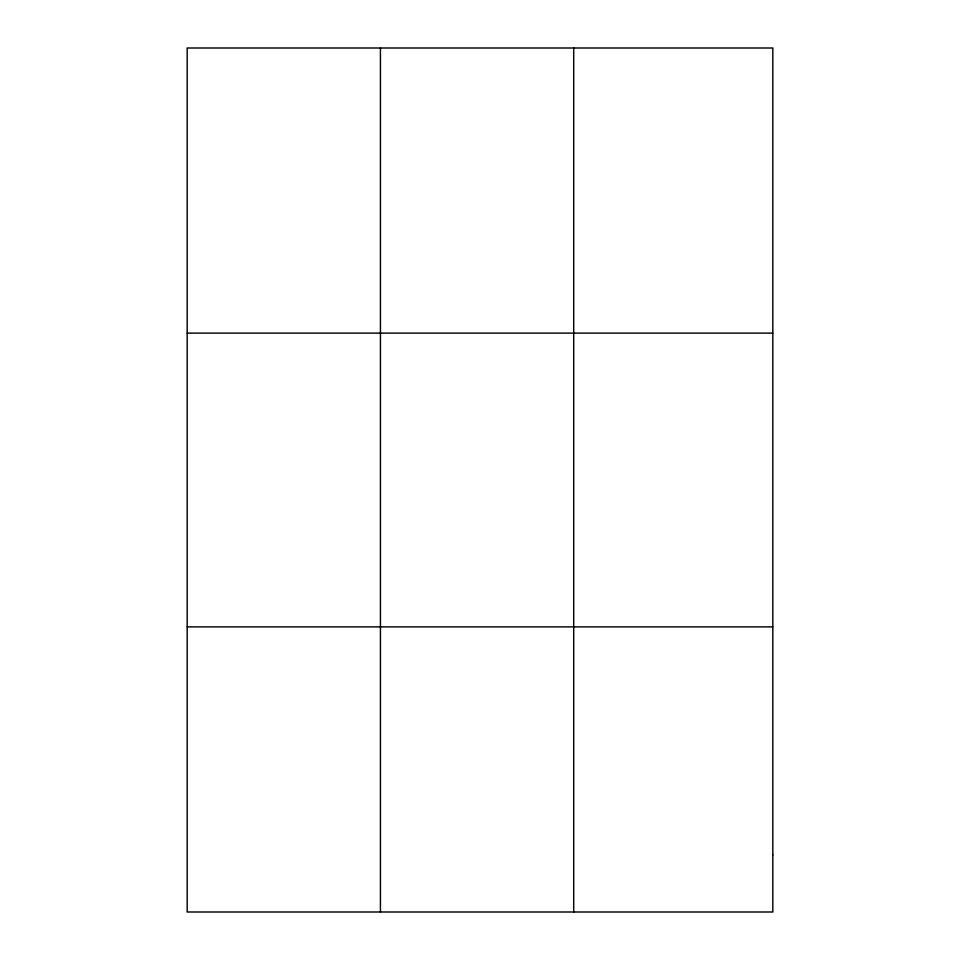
<?xml version="1.0" encoding="UTF-8"?>
<svg xmlns="http://www.w3.org/2000/svg" width="960" height="960" viewBox="0 0 960 960"><rect width="100%" height="100%" fill="white"/><g stroke="black" fill="none" stroke-linecap="round" stroke-linejoin="round"><path stroke-width="1.44" d="M380.436 912L380.436 48M573.708 912L573.708 48M187.176 333.12L772.824 333.12M187.176 626.88L772.824 626.88M772.824 854.976L772.824 912L187.176 912L187.176 48L772.824 48L772.824 854.976"/></g></svg>
